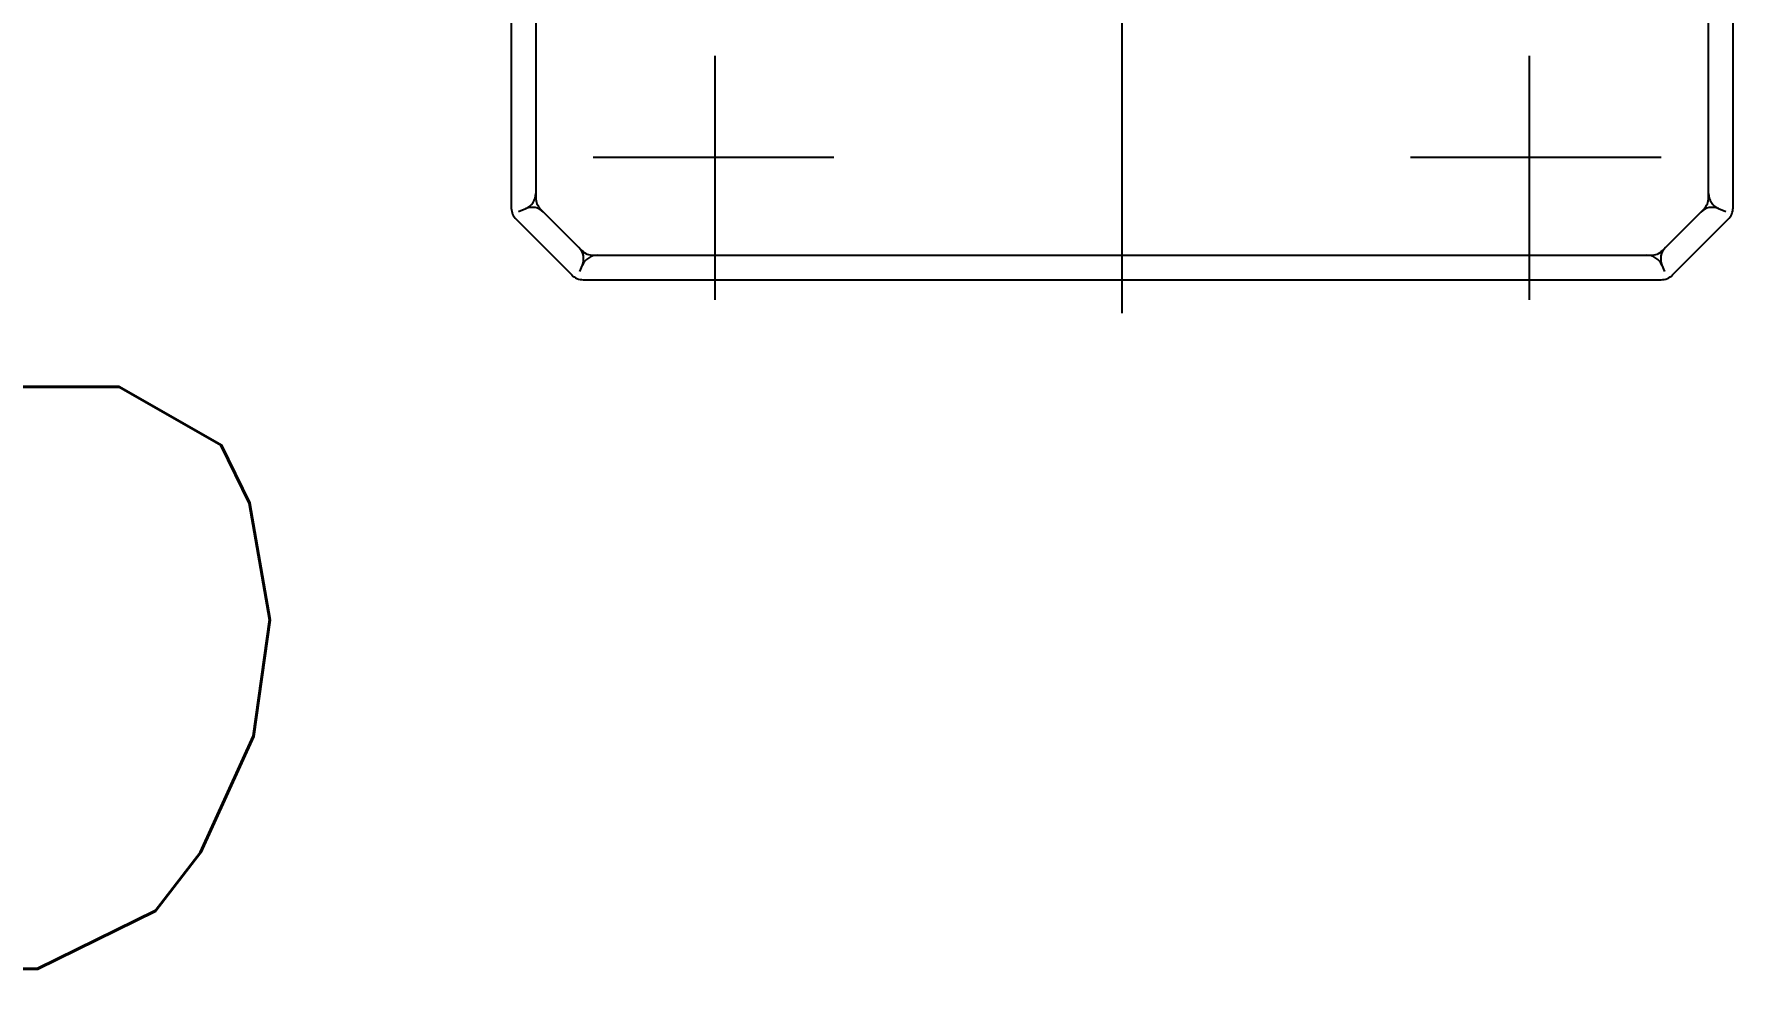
# Model space of a CAD drawing. Extents: x 226317 to 226469, y 8188101 to 8188260.
# Drawn here: x 226393.7713 to 226393.98, y 8188235.6665 to 8188235.7848 of the extents above; entities that cross this region are included whole.
import ezdxf

# ---------------------------------------------------------------- set-up
doc = ezdxf.new("R2010")
doc.units = 0
doc.header["$LTSCALE"] = 15
doc.layers.get('0').update_dxf_attribs({"color": 250})
for name, color, linetype in [('A-SANITARIOS', 250, 'Continuous'), ('L12 Texto', 12, 'Continuous'), ('L3 Equipos y Ductos', 160, 'Continuous')]:
    doc.layers.add(name, color=color, linetype=linetype)
doc.styles.add('JNV ING', font='romans.shx', dxfattribs={"width": 0.7, "oblique": 8, "height": 0.15})

# ---------------------------------------------------------------- blocks, each defined once
blk = doc.blocks.new('BOMBAS-28.02.2025')
at = {"layer": 'A-SANITARIOS'}
for p, q in [((4.387866207049228, -7.159061524085701, -9.61752527069772e-07), (4.387866207049228, -6.941757447086275, -9.61752527069772e-07)), ((4.387866207049228, -7.159061524085701, -9.61752527069772e-07), (4.387866207049228, -6.941757447086275, -9.61752527069772e-07)), ((4.312866207794286, -7.095993836410344, -9.61752527069772e-07), (4.312866207794286, -7.146176834590733, -9.61752527069772e-07)), ((4.312866207794286, -7.095993836410344, -9.61752527069772e-07), (4.312866207794286, -7.146176834590733, -9.61752527069772e-07)), ((4.462864742265083, -7.146163896657526, -9.61752527069772e-07), (4.462864742265083, -7.095996248535812, -9.61752527069772e-07)), ((4.462864742265083, -7.146163896657526, -9.61752527069772e-07), (4.462864742265083, -7.095996248535812, -9.61752527069772e-07)), ((4.315866208286025, -7.114451692439616, -9.61752527069772e-07), (4.315866208286025, -7.144890061579645, -9.61752527069772e-07)), ((4.315866208286025, -7.114451692439616, -9.61752527069772e-07), (4.315866208286025, -7.144890061579645, -9.61752527069772e-07)), ((4.459864741773345, -7.14489025902003, -9.61752527069772e-07), (4.459864741773345, -7.114289307035506, -9.61752527069772e-07)), ((4.459864741773345, -7.14489025902003, -9.61752527069772e-07), (4.459864741773345, -7.114289307035506, -9.61752527069772e-07)), ((4.337866208166815, -7.127487915568054, -9.61752527069772e-07), (4.337866208166815, -7.157412645407021, -9.61752527069772e-07)), ((4.337866208166815, -7.127487915568054, -9.61752527069772e-07), (4.337866208166815, -7.157412645407021, -9.61752527069772e-07)), ((4.437866207794286, -7.157412628643215, -9.61752527069772e-07), (4.437866207794286, -7.127487900666893, -9.61752527069772e-07)), ((4.437866207794286, -7.157412628643215, -9.61752527069772e-07), (4.437866207794286, -7.127487900666893, -9.61752527069772e-07)), ((4.3524506787071, -7.139961243607104, -9.61752527069772e-07), (4.322934078634717, -7.139961243607104, -9.61752527069772e-07)), ((4.3524506787071, -7.139961243607104, -9.61752527069772e-07), (4.322934078634717, -7.139961243607104, -9.61752527069772e-07)), ((4.454037838266231, -7.139961152337492, -9.61752527069772e-07), (4.423281001509167, -7.139961152337492, -9.61752527069772e-07)), ((4.454037838266231, -7.139961152337492, -9.61752527069772e-07), (4.423281001509167, -7.139961152337492, -9.61752527069772e-07)), ((4.313757014111616, -7.146592249162495, -9.61752527069772e-07), (4.314632850349881, -7.146229461766779, -9.61752527069772e-07)), ((4.313757014111616, -7.146592249162495, -9.61752527069772e-07), (4.314632850349881, -7.146229461766779, -9.61752527069772e-07)), ((4.316452984348871, -7.146303129382432, -9.61752527069772e-07), (4.321524158702232, -7.151374173350632, -9.61752527069772e-07)), ((4.316452984348871, -7.146303129382432, -9.61752527069772e-07), (4.321524158702232, -7.151374173350632, -9.61752527069772e-07)), ((4.454208070994355, -7.151375110261142, -9.61752527069772e-07), (4.459278902621008, -7.146304412744939, -9.61752527069772e-07)), ((4.454208070994355, -7.151375110261142, -9.61752527069772e-07), (4.459278902621008, -7.146304412744939, -9.61752527069772e-07)), ((4.461099828244187, -7.146229851059616, -9.61752527069772e-07), (4.461975655169226, -7.146592638455331, -9.61752527069772e-07)), ((4.461099828244187, -7.146229851059616, -9.61752527069772e-07), (4.461975655169226, -7.146592638455331, -9.61752527069772e-07)), ((4.313452631817199, -7.147545437328517, -9.61752527069772e-07), (4.320281234220602, -7.154373868368566, -9.61752527069772e-07)), ((4.313452631817199, -7.147545437328517, -9.61752527069772e-07), (4.320281234220602, -7.154373868368566, -9.61752527069772e-07)), ((4.455450822249986, -7.15437498036772, -9.61752527069772e-07), (4.462279426516034, -7.147546549327672, -9.61752527069772e-07)), ((4.455450822249986, -7.15437498036772, -9.61752527069772e-07), (4.462279426516034, -7.147546549327672, -9.61752527069772e-07)), ((4.322937498451211, -7.151961137540638, -9.61752527069772e-07), (4.452794187352993, -7.151961137540638, -9.61752527069772e-07)), ((4.322937498451211, -7.151961137540638, -9.61752527069772e-07), (4.452794187352993, -7.151961137540638, -9.61752527069772e-07)), ((4.321280338452198, -7.153965060599148, -9.61752527069772e-07), (4.32159870734904, -7.153196479193866, -9.61752527069772e-07)), ((4.321280338452198, -7.153965060599148, -9.61752527069772e-07), (4.32159870734904, -7.153196479193866, -9.61752527069772e-07)), ((4.321694817976095, -7.154961136169732, -9.61752527069772e-07), (4.454037350253202, -7.154961136169732, -9.61752527069772e-07)), ((4.321694817976095, -7.154961136169732, -9.61752527069772e-07), (4.454037350253202, -7.154961136169732, -9.61752527069772e-07)), ((4.454135422245599, -7.153195391409099, -9.61752527069772e-07), (4.454453791142441, -7.153963970951736, -9.61752527069772e-07)), ((4.454135422245599, -7.153195391409099, -9.61752527069772e-07), (4.454453791142441, -7.153963970951736, -9.61752527069772e-07))]:
    blk.add_line(p, q, dxfattribs=at)
for centre, start, end in [((4.313865718082525, -7.144382339902222, -9.61752527069772e-07), 292.5069119760047, 0), ((4.313865718082525, -7.144382339902222, -9.61752527069772e-07), 292.5069119760047, 0), ((4.461865474120714, -7.144382325001061, -9.61752527069772e-07), 179.9997630778132, 247.4931238420183), ((4.461865474120714, -7.144382325001061, -9.61752527069772e-07), 179.9997630778132, 247.4931238420183), ((4.314864988089539, -7.14613273832947, -9.61752527069772e-07), 181.2661349581432, 225.000764979654), ((4.314864988089539, -7.14613273832947, -9.61752527069772e-07), 181.2661349581432, 225.000764979654), ((4.315396480844356, -7.148077820427716, -9.61752527069772e-07), 44.99725613372712, 112.495346971448), ((4.315396480844356, -7.148077820427716, -9.61752527069772e-07), 44.99725613372712, 112.495346971448), ((4.317865718738176, -7.144890152849257, -9.61752527069772e-07), 179.9997630778132, 225.0055180158757), ((4.317865718738176, -7.144890152849257, -9.61752527069772e-07), 179.9997630778132, 225.0055180158757), ((4.460334713221528, -7.148077805526555, -9.61752527069772e-07), 67.50461695092599, 135.0027317920902), ((4.460334713221528, -7.148077805526555, -9.61752527069772e-07), 67.50461695092599, 135.0027317920902), ((4.45786449930165, -7.144890305586159, -9.61752527069772e-07), 314.9995269160709, 0), ((4.45786449930165, -7.144890305586159, -9.61752527069772e-07), 314.9995269160709, 0), ((4.460864741937257, -7.146132721565664, -9.61752527069772e-07), 314.9992368314734, 0), ((4.460864741937257, -7.146132721565664, -9.61752527069772e-07), 314.9992368314734, 0), ((4.319749264628626, -7.152430634014308, -9.61752527069772e-07), 337.4999840405556, 44.99976221406451), ((4.319749264628626, -7.152430634014308, -9.61752527069772e-07), 337.4999840405556, 44.99976221406451), ((4.455981931299902, -7.152430619113147, -9.61752527069772e-07), 135.0002909111602, 202.5000449536915), ((4.455981931299902, -7.152430619113147, -9.61752527069772e-07), 135.0002909111602, 202.5000449536915), ((4.322936762706377, -7.149961213581264, -9.61752527069772e-07), 225.0029500246887, 270.0030778539975), ((4.322936762706377, -7.149961213581264, -9.61752527069772e-07), 225.0029500246887, 270.0030778539975), ((4.323444817797281, -7.15396121237427, -9.61752527069772e-07), 89.99932594570632, 157.4991348888602), ((4.323444817797281, -7.15396121237427, -9.61752527069772e-07), 89.99932594570632, 157.4991348888602), ((4.452286374405958, -7.153961197473109, -9.61752527069772e-07), 22.5008629737526, 90.00063798235715), ((4.452286374405958, -7.153961197473109, -9.61752527069772e-07), 22.5008629737526, 90.00063798235715), ((4.452793699339963, -7.149961213581264, -9.61752527069772e-07), 270.0003459917701, 314.9994798267584), ((4.452793699339963, -7.149961213581264, -9.61752527069772e-07), 270.0003459917701, 314.9994798267584), ((4.321693597943522, -7.152961228974164, -9.61752527069772e-07), 225.0048081400058, 270.0000179292466), ((4.321693597943522, -7.152961228974164, -9.61752527069772e-07), 225.0048081400058, 270.0000179292466), ((4.454036130220629, -7.152961212210357, -9.61752527069772e-07), 270.0000179292466, 314.9951939729761), ((4.454036130220629, -7.152961212210357, -9.61752527069772e-07), 270.0000179292466, 314.9951939729761)]:
    blk.add_arc(centre, 0.002, start, end, dxfattribs=at)
blk = doc.blocks.new('A$C9a7b12d3')
at = {"layer": 'L12 Texto', "ltscale": 1.5, "insert": (0.7720404068531934, -12.31806333828717), "char_height": 0.15, "attachment_point": 1, "style": 'JNV ING'}
blk.add_mtext_dynamic_manual_height_columns('\\pxqc;RE 550x300\\PC/DAMPER\\P817 CFM', width=1.99485467708854, gutter_width=0.75, heights=[0], dxfattribs=at)

msp = doc.modelspace()

# ---------------------------------------------------------------- block references
msp.add_blockref('BOMBAS-28.02.2025', (226389.5170881864, 8188242.909606731))
at = {"layer": 'L3 Equipos y Ductos'}
msp.add_blockref('A$C9a7b12d3', (226391.65152052, 8188248.309606324), dxfattribs=at)

doc.saveas('drawing.dxf')
